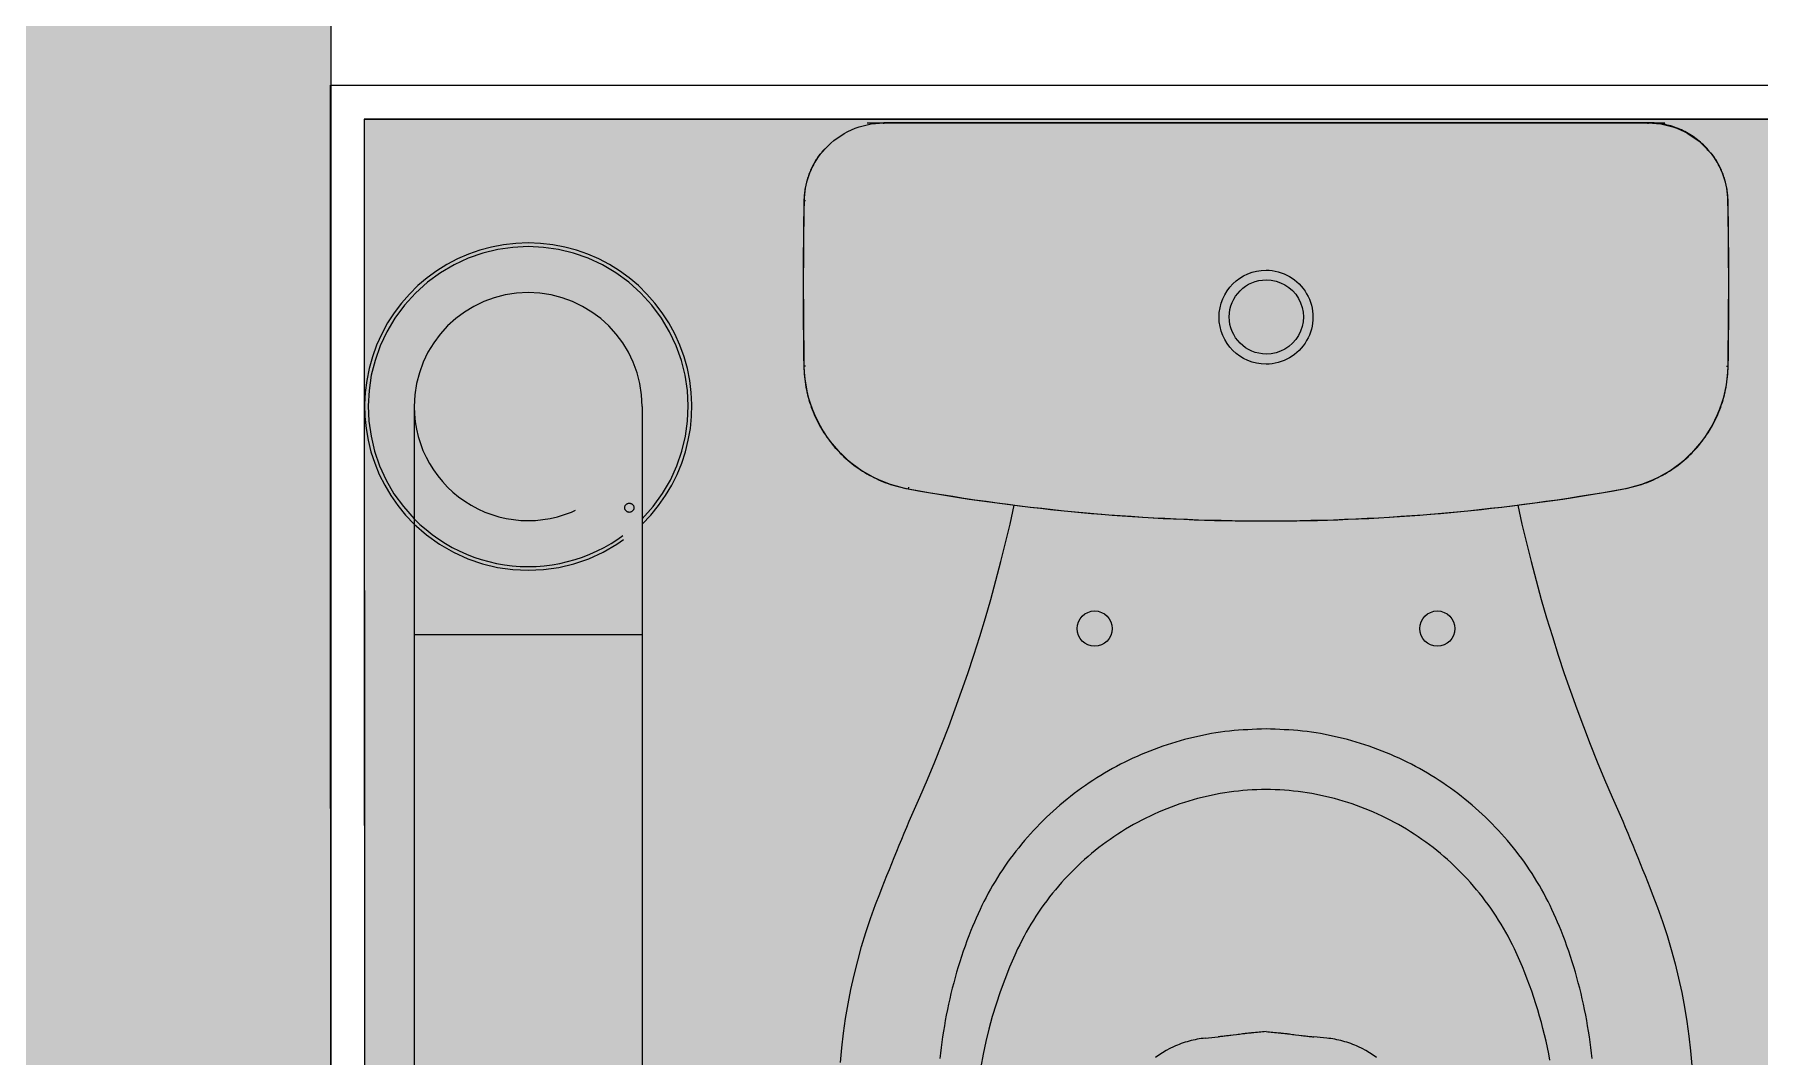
# Model space of a CAD drawing. Header units: metres. Extents: x -154 to 570, y -18 to 184.
# Drawn here: x 14.82 to 15.577, y 1.884 to 2.332 of the extents above; entities that cross this region are included whole.
import ezdxf
from ezdxf.xclip import XClip

# ---------------------------------------------------------------- set-up
doc = ezdxf.new("R2010")
doc.units = ezdxf.units.M
doc.header["$XCLIPFRAME"] = 0
doc.linetypes.add('PUC$0$DASHEDX2', pattern=[1.5, 1, -0.5])
doc.linetypes.add('PUC$0$HIDDEN2', pattern=[0.1875, 0.125, -0.0625])
for name, color, linetype in [('ARQ-AUX', 7, 'Continuous'), ('PUC TORRE B$0$4', 2, 'Continuous'), ('PUC$0$ARQ-ALV ACAB', 4, 'Continuous'), ('PUC$0$ARQ-ALV OSSO', 5, 'Continuous'), ('PUC$0$ARQ-HID', 7, 'Continuous'), ('PUC$0$ARQ-PRJ', 7, 'PUC$0$DASHEDX2')]:
    doc.layers.add(name, color=color, linetype=linetype)
doc.layers.add('PUC$0$ARQ-FORRO', color=9, linetype='Continuous', lineweight=5)

# ---------------------------------------------------------------- blocks, each defined once
blk = doc.blocks.new('PUC$0$ARQ-HID-BACIA CX')
blk.add_line((-0.00007, -0.175), (-0.00007, 0.175))
for points in [[(-0.01372, -0.19568), (-0.01423, -0.19605), (-0.01474, -0.19641), (-0.01526, -0.19677), (-0.01578, -0.19712), (-0.01631, -0.19746), (-0.01684, -0.19778), (-0.01739, -0.1981), (-0.01793, -0.19841), (-0.01849, -0.1987), (-0.01904, -0.19899), (-0.01961, -0.19927), (-0.02018, -0.19954), (-0.02075, -0.19979), (-0.02133, -0.20004), (-0.02191, -0.20027), (-0.02249, -0.2005), (-0.02308, -0.20072), (-0.02368, -0.20092), (-0.02427, -0.20111), (-0.02487, -0.2013), (-0.02548, -0.20147), (-0.02608, -0.20163), (-0.02669, -0.20178), (-0.02731, -0.20192), (-0.02792, -0.20205), (-0.02854, -0.20217), (-0.02916, -0.20227), (-0.02978, -0.20237), (-0.0304, -0.20246), (-0.03102, -0.20253), (-0.03165, -0.20259), (-0.03227, -0.20264), (-0.0329, -0.20268), (-0.03353, -0.2027), (-0.03415, -0.20273, -0.00878), (-0.10679, -0.20277), (-0.10794, -0.20271), (-0.10908, -0.20264), (-0.11022, -0.20256), (-0.11136, -0.20247), (-0.11249, -0.20236), (-0.11363, -0.20223), (-0.11476, -0.20207), (-0.11588, -0.20188), (-0.11701, -0.20166), (-0.11812, -0.20142), (-0.11924, -0.20116), (-0.12034, -0.20086), (-0.12144, -0.20055), (-0.12254, -0.20021), (-0.12362, -0.19986), (-0.1247, -0.19948), (-0.12577, -0.19908), (-0.12684, -0.19866), (-0.12789, -0.19822), (-0.12893, -0.19776), (-0.12997, -0.19727), (-0.13099, -0.19677), (-0.13201, -0.19624), (-0.13301, -0.19569), (-0.134, -0.19512), (-0.13498, -0.19453), (-0.13595, -0.19392), (-0.1369, -0.19329), (-0.13784, -0.19264), (-0.13877, -0.19197), (-0.13969, -0.19129), (-0.14058, -0.19058), (-0.14147, -0.18986), (-0.14234, -0.18912), (-0.14319, -0.18836), (-0.14403, -0.18758), (-0.14485, -0.18679), (-0.14566, -0.18598), (-0.14645, -0.18515), (-0.14722, -0.18431), (-0.14798, -0.18345), (-0.14872, -0.18257), (-0.14943, -0.18168), (-0.15013, -0.18078), (-0.15082, -0.17986), (-0.15148, -0.17893), (-0.15212, -0.17799), (-0.15275, -0.17703), (-0.15335, -0.17606), (-0.15393, -0.17508), (-0.1545, -0.17408), (-0.15504, -0.17308), (-0.15556, -0.17206), (-0.15607, -0.17103), (-0.15655, -0.17), (-0.15702, -0.16895), (-0.15746, -0.1679), (-0.15788, -0.16683), (-0.15827, -0.16576), (-0.15863, -0.16468), (-0.15897, -0.16359), (-0.15928, -0.16249), (-0.15957, -0.16138), (-0.15985, -0.16027), (-0.16011, -0.15916), (-0.16036, -0.15805), (-0.16061, -0.15693), (-0.16138, -0.15249), (-0.16215, -0.14805), (-0.1629, -0.1436), (-0.16363, -0.13915), (-0.16433, -0.1347), (-0.165, -0.13024), (-0.16565, -0.12578), (-0.16628, -0.12132), (-0.16689, -0.11685), (-0.16747, -0.11238), (-0.16803, -0.10791), (-0.16857, -0.10344), (-0.16909, -0.09896), (-0.16958, -0.09448), (-0.17005, -0.09), (-0.1705, -0.08551), (-0.17092, -0.08102), (-0.17132, -0.07653), (-0.1717, -0.07204), (-0.17206, -0.06755), (-0.17239, -0.06305), (-0.1727, -0.05856), (-0.17299, -0.05406), (-0.17325, -0.04956), (-0.17349, -0.04506), (-0.17371, -0.04055), (-0.17391, -0.03605), (-0.17408, -0.03155), (-0.17423, -0.02704), (-0.17436, -0.02254), (-0.17446, -0.01803), (-0.17453, -0.01352), (-0.17458, -0.00901), (-0.17462, -0.00451), (-0.17464, 0), (-0.17462, 0.00451), (-0.17458, 0.00901), (-0.17453, 0.01352), (-0.17446, 0.01803), (-0.17436, 0.02254), (-0.17423, 0.02704), (-0.17408, 0.03155), (-0.17391, 0.03605), (-0.17371, 0.04055), (-0.17349, 0.04506), (-0.17325, 0.04956), (-0.17299, 0.05406), (-0.1727, 0.05856), (-0.17239, 0.06305), (-0.17206, 0.06755), (-0.1717, 0.07204), (-0.17132, 0.07653), (-0.17092, 0.08102), (-0.1705, 0.08551), (-0.17005, 0.09), (-0.16958, 0.09448), (-0.16909, 0.09896), (-0.16857, 0.10344), (-0.16803, 0.10791), (-0.16747, 0.11238), (-0.16689, 0.11685), (-0.16628, 0.12132), (-0.16565, 0.12578), (-0.165, 0.13024), (-0.16433, 0.1347), (-0.16363, 0.13915), (-0.1629, 0.1436), (-0.16215, 0.14805), (-0.16138, 0.15249), (-0.16061, 0.15693), (-0.16036, 0.15805), (-0.16011, 0.15916), (-0.15985, 0.16027), (-0.15957, 0.16138), (-0.15928, 0.16249), (-0.15897, 0.16359), (-0.15863, 0.16468), (-0.15827, 0.16576), (-0.15788, 0.16683), (-0.15746, 0.1679), (-0.15702, 0.16895), (-0.15655, 0.17), (-0.15607, 0.17103), (-0.15556, 0.17206), (-0.15504, 0.17308), (-0.1545, 0.17408), (-0.15393, 0.17508), (-0.15335, 0.17606), (-0.15275, 0.17703), (-0.15212, 0.17799), (-0.15148, 0.17893), (-0.15082, 0.17986), (-0.15013, 0.18078), (-0.14943, 0.18168), (-0.14872, 0.18257), (-0.14798, 0.18345), (-0.14722, 0.18431), (-0.14645, 0.18515), (-0.14566, 0.18598), (-0.14485, 0.18679), (-0.14403, 0.18758), (-0.14319, 0.18836), (-0.14234, 0.18912), (-0.14147, 0.18986), (-0.14058, 0.19058), (-0.13969, 0.19129), (-0.13877, 0.19197), (-0.13784, 0.19264), (-0.1369, 0.19329), (-0.13595, 0.19392), (-0.13498, 0.19453), (-0.134, 0.19512), (-0.13301, 0.19569), (-0.13201, 0.19624), (-0.13099, 0.19677), (-0.12997, 0.19727), (-0.12893, 0.19776), (-0.12789, 0.19822), (-0.12684, 0.19866), (-0.12577, 0.19908), (-0.1247, 0.19948), (-0.12362, 0.19986), (-0.12254, 0.20021), (-0.12144, 0.20055), (-0.12034, 0.20086), (-0.11924, 0.20116), (-0.11812, 0.20142), (-0.11701, 0.20166), (-0.11588, 0.20188), (-0.11476, 0.20207), (-0.11363, 0.20223), (-0.11249, 0.20236), (-0.11136, 0.20247), (-0.11022, 0.20256), (-0.10908, 0.20264), (-0.10794, 0.20271), (-0.10679, 0.20277, -0.00878), (-0.03415, 0.20273), (-0.03353, 0.2027), (-0.0329, 0.20268), (-0.03227, 0.20264), (-0.03165, 0.20259), (-0.03102, 0.20253), (-0.0304, 0.20246), (-0.02978, 0.20237), (-0.02916, 0.20227), (-0.02854, 0.20217), (-0.02792, 0.20205), (-0.02731, 0.20192), (-0.02669, 0.20178), (-0.02608, 0.20163), (-0.02548, 0.20147), (-0.02487, 0.2013), (-0.02427, 0.20111), (-0.02368, 0.20092), (-0.02308, 0.20072), (-0.02249, 0.2005), (-0.02191, 0.20027), (-0.02133, 0.20004), (-0.02075, 0.19979), (-0.02018, 0.19954), (-0.01961, 0.19927), (-0.01904, 0.19899), (-0.01849, 0.1987), (-0.01793, 0.19841), (-0.01739, 0.1981), (-0.01684, 0.19778), (-0.01631, 0.19746), (-0.01578, 0.19712), (-0.01526, 0.19677), (-0.01474, 0.19641), (-0.01423, 0.19605), (-0.01372, 0.19568)], [(-0.01308, 0.195, 0.018828), (-0.0135, 0.19544)], [(-0.01328, -0.19509), (-0.01328, -0.1951), (-0.01328, -0.1951), (-0.01327, -0.19509), (-0.01324, -0.19506), (-0.01322, -0.19504), (-0.01316, -0.19498), (-0.01311, -0.19493), (-0.01299, -0.19482), (-0.01286, -0.1947), (-0.01279, -0.19463), (-0.01264, -0.19449), (-0.01247, -0.19434), (-0.01155, -0.19352, 0.212488), (-0.00007, -0.16772), (-0.00007, 0.16772, 0.212488), (-0.01155, 0.19352), (-0.01247, 0.19434), (-0.01264, 0.19449), (-0.01279, 0.19463), (-0.01286, 0.1947), (-0.01299, 0.19482), (-0.01311, 0.19493), (-0.01316, 0.19498), (-0.01322, 0.19504), (-0.01324, 0.19506), (-0.01327, 0.19509), (-0.01328, 0.1951), (-0.01328, 0.1951)], [(-0.01231, 0.1942, 0.002919), (-0.01155, 0.19353)], [(-0.16765, 0.1104), (-0.16776, 0.11042), (-0.17602, 0.11228), (-0.1842, 0.11422), (-0.19248, 0.1163), (-0.2008, 0.11849), (-0.20903, 0.12077), (-0.21715, 0.12313), (-0.22532, 0.12562), (-0.23351, 0.12822), (-0.24148, 0.13086), (-0.24931, 0.13356), (-0.25707, 0.13635), (-0.26479, 0.13922), (-0.27251, 0.14221), (-0.28026, 0.14532), (-0.28804, 0.14857), (-0.29584, 0.15194, 0.011149), (-0.33812, 0.16943), (-0.34416, 0.17175), (-0.35027, 0.17392), (-0.35642, 0.17593), (-0.36262, 0.17778), (-0.36886, 0.17948), (-0.37514, 0.18101), (-0.38146, 0.18239), (-0.38782, 0.1836), (-0.3942, 0.18465), (-0.40061, 0.18554), (-0.40704, 0.18627), (-0.4135, 0.18683)], [(-0.41211, -0.18672), (-0.40566, -0.18612), (-0.39923, -0.18536), (-0.39282, -0.18444), (-0.38645, -0.18335), (-0.3801, -0.18211), (-0.37379, -0.1807), (-0.36751, -0.17913), (-0.36128, -0.1774), (-0.35509, -0.17551), (-0.34895, -0.17347), (-0.34286, -0.17126), (-0.33812, -0.16942, 0.011149), (-0.29584, -0.15194), (-0.28804, -0.14857), (-0.28026, -0.14532), (-0.27251, -0.14221), (-0.26479, -0.13922), (-0.25707, -0.13635), (-0.24931, -0.13356), (-0.24148, -0.13086), (-0.23351, -0.12822), (-0.22532, -0.12562), (-0.21715, -0.12313), (-0.20903, -0.12077), (-0.2008, -0.11849), (-0.19248, -0.1163), (-0.1842, -0.11422), (-0.17602, -0.11228), (-0.16776, -0.11042), (-0.16765, -0.1104)], [(-0.40999, 0.04845), (-0.40892, 0.04698), (-0.40791, 0.04545), (-0.40696, 0.04387), (-0.40608, 0.04225), (-0.40527, 0.04059), (-0.40489, 0.03975), (-0.40453, 0.0389), (-0.40419, 0.03804), (-0.40387, 0.03718), (-0.40357, 0.03631), (-0.40328, 0.03544), (-0.40302, 0.03457), (-0.40277, 0.0337), (-0.40254, 0.03282), (-0.40234, 0.03195), (-0.40215, 0.03107), (-0.40198, 0.0302), (-0.40183, 0.02933), (-0.4017, 0.02846), (-0.40159, 0.0276), (-0.40149, 0.02671, -0.000598), (-0.40092, 0.02094)], [(-0.39861, 0, 0.006359), (-0.39916, 0.00607), (-0.39919, 0.00636), (-0.39922, 0.00664), (-0.39928, 0.00718), (-0.39931, 0.00746), (-0.39934, 0.00773), (-0.39941, 0.00829), (-0.39944, 0.00857), (-0.3995, 0.00912), (-0.39954, 0.0094), (-0.3996, 0.00997), (-0.39964, 0.01025), (-0.39971, 0.01083), (-0.39982, 0.01169), (-0.39989, 0.01228), (-0.39997, 0.01288), (-0.40016, 0.01436), (-0.40028, 0.01536), (-0.40035, 0.01588), (-0.40041, 0.01639), (-0.40047, 0.01691), (-0.40053, 0.0174), (-0.40059, 0.01789), (-0.40065, 0.01839), (-0.4007, 0.01889), (-0.40076, 0.01939), (-0.40081, 0.0199), (-0.40087, 0.02042), (-0.40092, 0.02094)], [(-0.39861, 0, -0.006359), (-0.39916, -0.00607), (-0.39919, -0.00636), (-0.39922, -0.00664), (-0.39928, -0.00718), (-0.39931, -0.00746), (-0.39934, -0.00773), (-0.39941, -0.00829), (-0.39944, -0.00857), (-0.3995, -0.00912), (-0.39954, -0.0094), (-0.3996, -0.00997), (-0.39964, -0.01025), (-0.39971, -0.01083), (-0.39982, -0.01169), (-0.39989, -0.01228), (-0.39997, -0.01288), (-0.40016, -0.01436), (-0.40028, -0.01536), (-0.40035, -0.01588), (-0.40041, -0.01639), (-0.40047, -0.01691), (-0.40053, -0.0174), (-0.40059, -0.01789), (-0.40065, -0.01839), (-0.4007, -0.01889), (-0.40076, -0.01939), (-0.40081, -0.0199), (-0.40087, -0.02042), (-0.40092, -0.02094)], [(-0.40149, -0.02671, 0.000598), (-0.40092, -0.02094)], [(-0.01361, -0.19549, 0.018828), (-0.01319, -0.19505)]]:
    blk.add_lwpolyline(points, format="xyb")
at = {"ltscale": 0.000466036}
blk.add_lwpolyline([(-0.01328, -0.1951), (-0.01334, -0.19517, -0.017665), (-0.01364, -0.19551, -0.039631), (-0.01377, -0.19562, -0.158216), (-0.03415, -0.20265, -0.008778), (-0.10679, -0.2027), (-0.10952, -0.20259), (-0.11224, -0.20234), (-0.11494, -0.20196), (-0.11763, -0.20144), (-0.12028, -0.2008), (-0.1229, -0.20002), (-0.12547, -0.19912), (-0.128, -0.19809), (-0.13048, -0.19694), (-0.13289, -0.19567), (-0.13524, -0.19428), (-0.13752, -0.19278), (-0.13972, -0.19116), (-0.14184, -0.18945), (-0.14388, -0.18763), (-0.14582, -0.18571), (-0.14766, -0.1837), (-0.14941, -0.1816), (-0.15105, -0.17942), (-0.15258, -0.17716), (-0.15399, -0.17483), (-0.1553, -0.17243), (-0.15648, -0.16997), (-0.15754, -0.16746), (-0.15848, -0.1649), (-0.15929, -0.1623), (-0.15997, -0.15966), (-0.16053, -0.15692, -0.044623), (-0.17457, 0, -0.044623), (-0.16053, 0.15692), (-0.15997, 0.15966), (-0.15929, 0.1623), (-0.15848, 0.1649), (-0.15754, 0.16746), (-0.15648, 0.16997), (-0.1553, 0.17243), (-0.15399, 0.17483), (-0.15258, 0.17716), (-0.15105, 0.17942), (-0.14941, 0.1816), (-0.14766, 0.1837), (-0.14582, 0.18571), (-0.14388, 0.18763), (-0.14184, 0.18945), (-0.13972, 0.19116), (-0.13752, 0.19278), (-0.13524, 0.19428), (-0.13289, 0.19567), (-0.13048, 0.19694), (-0.128, 0.19809), (-0.12547, 0.19912), (-0.1229, 0.20002), (-0.12028, 0.2008), (-0.11763, 0.20144), (-0.11494, 0.20196), (-0.11224, 0.20234), (-0.10952, 0.20259), (-0.10679, 0.2027, -0.008778), (-0.03416, 0.20265, -0.158216), (-0.01377, 0.19562, -0.039631), (-0.01364, 0.19551, -0.017665), (-0.01334, 0.19517), (-0.01328, 0.1951)], format="xyb", dxfattribs=at)
at = {"ltscale": 0.00311}
for points in [[(-0.10678, 0.20206), (-0.10679, 0.2027)], [(-0.10678, -0.20206), (-0.10679, -0.2027)]]:
    blk.add_lwpolyline(points, dxfattribs=at)
at = {"ltscale": 0.00156}
blk.add_lwpolyline([(-0.0131, 0.19508), (-0.01335, 0.19529)], dxfattribs=at)
for points in [[(-0.01328, 0.1951), (-0.01328, 0.19509)], [(-0.01147, 0.19363), (-0.01087, 0.19305), (-0.01027, 0.19247), (-0.00968, 0.19189), (-0.00911, 0.19128), (-0.00855, 0.19066), (-0.00801, 0.19003), (-0.00749, 0.18938), (-0.00698, 0.18872), (-0.00649, 0.18805), (-0.00601, 0.18737), (-0.00555, 0.18668), (-0.0051, 0.18597), (-0.00468, 0.18526), (-0.00427, 0.18453), (-0.00388, 0.1838), (-0.0035, 0.18305), (-0.00314, 0.1823), (-0.00281, 0.18154), (-0.00249, 0.18077), (-0.00218, 0.18), (-0.0019, 0.17921), (-0.00164, 0.17842), (-0.00139, 0.17763), (-0.00116, 0.17683), (-0.00096, 0.17602), (-0.00077, 0.17521), (-0.0006, 0.1744), (-0.00045, 0.17358), (-0.00032, 0.17275), (-0.00021, 0.17193), (-0.00012, 0.1711), (-0.00006, 0.17027), (-0.00002, 0.16944), (0.00001, 0.16861), (0.00003, 0.16778)], [(0, 0.16772), (0, -0.16772)], [(-0.41042, 0.14304), (-0.40803, 0.14279), (-0.40563, 0.14251), (-0.40324, 0.1422), (-0.40085, 0.14186), (-0.39846, 0.1415), (-0.39608, 0.14111), (-0.3937, 0.14069), (-0.39133, 0.14025), (-0.38897, 0.13978), (-0.38661, 0.13928), (-0.38425, 0.13876), (-0.3819, 0.13821), (-0.37956, 0.13763), (-0.37722, 0.13702), (-0.37489, 0.13639), (-0.37257, 0.13573), (-0.37026, 0.13505), (-0.36795, 0.13434), (-0.36565, 0.13361), (-0.36336, 0.13284), (-0.36109, 0.13205), (-0.35882, 0.13123), (-0.35656, 0.13038), (-0.3543, 0.12953), (-0.35246, 0.12874), (-0.35062, 0.12794), (-0.34878, 0.12713), (-0.34695, 0.12631), (-0.34512, 0.12547), (-0.34331, 0.12462), (-0.34151, 0.12374), (-0.33972, 0.12283), (-0.33794, 0.12189), (-0.33619, 0.12092), (-0.33445, 0.11992), (-0.33272, 0.11889), (-0.33102, 0.11783), (-0.32933, 0.11675), (-0.32765, 0.11564), (-0.32599, 0.11451), (-0.32435, 0.11335), (-0.32273, 0.11217), (-0.32112, 0.11097), (-0.31952, 0.10975), (-0.31795, 0.10851), (-0.31639, 0.10724), (-0.31485, 0.10595), (-0.31333, 0.10464), (-0.31183, 0.10331), (-0.31035, 0.10196), (-0.30888, 0.10058), (-0.30744, 0.09918), (-0.30602, 0.09777), (-0.30462, 0.09633), (-0.30324, 0.09487), (-0.30188, 0.09339), (-0.30055, 0.09189), (-0.29923, 0.09038), (-0.29794, 0.08884), (-0.29667, 0.08729), (-0.29542, 0.08572), (-0.29419, 0.08413), (-0.29299, 0.08252), (-0.29181, 0.08089), (-0.29065, 0.07925), (-0.28952, 0.07759), (-0.28841, 0.07592), (-0.28733, 0.07423), (-0.28627, 0.07252), (-0.28523, 0.0708), (-0.28423, 0.06907), (-0.28324, 0.06732), (-0.28228, 0.06555), (-0.28135, 0.06378), (-0.28044, 0.06199), (-0.27956, 0.06018), (-0.2787, 0.05837), (-0.27787, 0.05654), (-0.27707, 0.0547), (-0.27629, 0.05285), (-0.27554, 0.05098), (-0.27482, 0.04911), (-0.27413, 0.04723), (-0.27346, 0.04533), (-0.27282, 0.04343), (-0.27221, 0.04152), (-0.27163, 0.0396), (-0.27107, 0.03767), (-0.27054, 0.03573), (-0.27003, 0.03379), (-0.26955, 0.03184), (-0.2691, 0.02988), (-0.26868, 0.02792), (-0.26828, 0.02595), (-0.26792, 0.02398), (-0.26759, 0.02199), (-0.26729, 0.02001), (-0.26702, 0.01802), (-0.2668, 0.01603), (-0.2666, 0.01403), (-0.26644, 0.01203), (-0.2663, 0.01003), (-0.26619, 0.00802), (-0.26609, 0.00602), (-0.26601, 0.00401), (-0.26593, 0.00201), (-0.26586, 0), (-0.26593, -0.00201), (-0.26601, -0.00401), (-0.26609, -0.00602), (-0.26619, -0.00802), (-0.2663, -0.01003), (-0.26644, -0.01203), (-0.2666, -0.01403), (-0.2668, -0.01603), (-0.26702, -0.01802), (-0.26729, -0.02001), (-0.26759, -0.02199), (-0.26792, -0.02398), (-0.26828, -0.02595), (-0.26868, -0.02792), (-0.2691, -0.02988), (-0.26955, -0.03184), (-0.27003, -0.03379), (-0.27054, -0.03573), (-0.27107, -0.03767), (-0.27163, -0.0396), (-0.27221, -0.04152), (-0.27282, -0.04343), (-0.27346, -0.04533), (-0.27413, -0.04723), (-0.27482, -0.04911), (-0.27554, -0.05098), (-0.27629, -0.05285), (-0.27707, -0.0547), (-0.27787, -0.05654), (-0.2787, -0.05837), (-0.27956, -0.06018), (-0.28044, -0.06199), (-0.28135, -0.06378), (-0.28228, -0.06555), (-0.28324, -0.06732), (-0.28423, -0.06907), (-0.28523, -0.0708), (-0.28627, -0.07252), (-0.28733, -0.07423), (-0.28841, -0.07592), (-0.28952, -0.07759), (-0.29065, -0.07925), (-0.29181, -0.08089), (-0.29299, -0.08252), (-0.29419, -0.08413), (-0.29542, -0.08572), (-0.29667, -0.08729), (-0.29794, -0.08884), (-0.29923, -0.09038), (-0.30055, -0.09189), (-0.30188, -0.09339), (-0.30324, -0.09487), (-0.30462, -0.09633), (-0.30602, -0.09777), (-0.30744, -0.09918), (-0.30888, -0.10058), (-0.31035, -0.10196), (-0.31183, -0.10331), (-0.31333, -0.10464), (-0.31485, -0.10595), (-0.31639, -0.10724), (-0.31795, -0.10851), (-0.31952, -0.10975), (-0.32112, -0.11097), (-0.32273, -0.11217), (-0.32435, -0.11335), (-0.32599, -0.11451), (-0.32765, -0.11564), (-0.32933, -0.11675), (-0.33102, -0.11783), (-0.33272, -0.11889), (-0.33445, -0.11992), (-0.33619, -0.12092), (-0.33794, -0.12189), (-0.33972, -0.12283), (-0.34151, -0.12374), (-0.34331, -0.12462), (-0.34512, -0.12547), (-0.34695, -0.12631), (-0.34878, -0.12713), (-0.35062, -0.12794), (-0.35246, -0.12874), (-0.3543, -0.12953), (-0.35656, -0.13038), (-0.35882, -0.13123), (-0.36109, -0.13205), (-0.36336, -0.13284), (-0.36565, -0.13361), (-0.36795, -0.13434), (-0.37026, -0.13505), (-0.37257, -0.13573), (-0.37489, -0.13639), (-0.37722, -0.13702), (-0.37956, -0.13763), (-0.3819, -0.13821), (-0.38425, -0.13876), (-0.38661, -0.13928), (-0.38897, -0.13978), (-0.39133, -0.14025), (-0.3937, -0.14069), (-0.39608, -0.14111), (-0.39846, -0.1415), (-0.40085, -0.14186), (-0.40324, -0.1422), (-0.40563, -0.14251), (-0.40803, -0.14279), (-0.41042, -0.14304)], [(-0.41117, 0.12454), (-0.40838, 0.12402), (-0.40561, 0.12346), (-0.40283, 0.12285), (-0.40007, 0.12221), (-0.39731, 0.12152), (-0.39456, 0.1208), (-0.39182, 0.12003), (-0.38908, 0.11922), (-0.38636, 0.11838), (-0.38364, 0.11749), (-0.38094, 0.11656), (-0.37824, 0.1156), (-0.37556, 0.11459), (-0.37289, 0.11354), (-0.37023, 0.11246), (-0.36759, 0.11133), (-0.36496, 0.11017), (-0.36234, 0.10897), (-0.36048, 0.10807), (-0.35863, 0.10713), (-0.3568, 0.10617), (-0.35499, 0.10518), (-0.35319, 0.10416), (-0.35142, 0.10311), (-0.34966, 0.10203), (-0.34792, 0.10092), (-0.34621, 0.09978), (-0.34451, 0.09862), (-0.34284, 0.09743), (-0.34118, 0.09621), (-0.33955, 0.09496), (-0.33794, 0.09369), (-0.33635, 0.09239), (-0.33479, 0.09107), (-0.33324, 0.08972), (-0.33173, 0.08834), (-0.33023, 0.08694), (-0.32876, 0.08552), (-0.32732, 0.08408), (-0.32589, 0.08261), (-0.3245, 0.08112), (-0.32313, 0.0796), (-0.32179, 0.07807), (-0.32047, 0.07651), (-0.31918, 0.07493), (-0.31792, 0.07333), (-0.31668, 0.07172), (-0.31547, 0.07008), (-0.31429, 0.06842), (-0.31314, 0.06674), (-0.31201, 0.06505), (-0.31092, 0.06334), (-0.30985, 0.06161), (-0.30881, 0.05986), (-0.3078, 0.0581), (-0.30683, 0.05632), (-0.30588, 0.05453), (-0.30496, 0.05272), (-0.30407, 0.05089), (-0.30322, 0.04906), (-0.30239, 0.0472), (-0.3016, 0.04534), (-0.30083, 0.04346), (-0.3001, 0.04157), (-0.2994, 0.03967), (-0.29874, 0.03776), (-0.2981, 0.03583), (-0.2975, 0.0339), (-0.29693, 0.03196), (-0.2964, 0.03001), (-0.29589, 0.02805), (-0.29542, 0.02608), (-0.29499, 0.0241), (-0.29459, 0.02212), (-0.29422, 0.02013), (-0.29389, 0.01813), (-0.29359, 0.01613), (-0.29332, 0.01413), (-0.29309, 0.01212), (-0.2929, 0.0101), (-0.29274, 0.00808), (-0.29261, 0.00607), (-0.29252, 0.00404), (-0.29247, 0.00202), (-0.29245, 0), (-0.29247, -0.00202), (-0.29252, -0.00404), (-0.29261, -0.00607), (-0.29274, -0.00808), (-0.2929, -0.0101), (-0.29309, -0.01212), (-0.29332, -0.01413), (-0.29359, -0.01613), (-0.29389, -0.01813), (-0.29422, -0.02013), (-0.29459, -0.02212), (-0.29499, -0.0241), (-0.29542, -0.02608), (-0.29589, -0.02805), (-0.2964, -0.03001), (-0.29693, -0.03196), (-0.2975, -0.0339), (-0.2981, -0.03583), (-0.29874, -0.03776), (-0.2994, -0.03967), (-0.3001, -0.04157), (-0.30083, -0.04346), (-0.3016, -0.04534), (-0.30239, -0.0472), (-0.30322, -0.04906), (-0.30407, -0.05089), (-0.30496, -0.05272), (-0.30588, -0.05453), (-0.30683, -0.05632), (-0.3078, -0.0581), (-0.30881, -0.05986), (-0.30985, -0.06161), (-0.31092, -0.06334), (-0.31201, -0.06505), (-0.31314, -0.06674), (-0.31429, -0.06842), (-0.31547, -0.07008), (-0.31668, -0.07172), (-0.31792, -0.07333), (-0.31918, -0.07493), (-0.32047, -0.07651), (-0.32179, -0.07807), (-0.32313, -0.0796), (-0.3245, -0.08112), (-0.32589, -0.08261), (-0.32732, -0.08408), (-0.32876, -0.08552), (-0.33023, -0.08694), (-0.33173, -0.08834), (-0.33324, -0.08972), (-0.33479, -0.09107), (-0.33635, -0.09239), (-0.33794, -0.09369), (-0.33955, -0.09496), (-0.34118, -0.09621), (-0.34284, -0.09743), (-0.34451, -0.09862), (-0.34621, -0.09978), (-0.34792, -0.10092), (-0.34966, -0.10203), (-0.35142, -0.10311), (-0.35319, -0.10416), (-0.35499, -0.10518), (-0.3568, -0.10617), (-0.35863, -0.10713), (-0.36048, -0.10807), (-0.36234, -0.10897), (-0.36513, -0.11024), (-0.3704, -0.11253), (-0.37573, -0.11465), (-0.3811, -0.11662), (-0.38652, -0.11843), (-0.39198, -0.12008), (-0.39747, -0.12156), (-0.40299, -0.12289), (-0.40854, -0.12405), (-0.4141, -0.12505)], [(-0.40149, -0.02671), (-0.40159, -0.0276), (-0.4017, -0.02846), (-0.40183, -0.02933), (-0.40198, -0.0302), (-0.40215, -0.03107), (-0.40234, -0.03195), (-0.40254, -0.03282), (-0.40277, -0.0337), (-0.40302, -0.03457), (-0.40328, -0.03544), (-0.40357, -0.03631), (-0.40387, -0.03718), (-0.40419, -0.03804), (-0.40453, -0.0389), (-0.40489, -0.03975), (-0.40527, -0.04059), (-0.40608, -0.04225), (-0.40696, -0.04387), (-0.40791, -0.04545), (-0.40892, -0.04698), (-0.40999, -0.04845)], [(-0.01146, -0.19362), (-0.01162, -0.19376), (-0.0117, -0.19383), (-0.01186, -0.19397), (-0.01234, -0.19439), (-0.01264, -0.19465), (-0.01284, -0.19483), (-0.0129, -0.19489), (-0.01296, -0.19494), (-0.01301, -0.19499), (-0.01305, -0.19503), (-0.0131, -0.19507)]]:
    blk.add_lwpolyline(points)
at = {"ltscale": 0.00179}
for points in [[(-0.00045, 0.16772), (-0.00008, 0.16772)], [(-0.00045, -0.16772), (-0.00008, -0.16772)]]:
    blk.add_lwpolyline(points, dxfattribs=at)
for points in [[(-0.21411, 0.07516, 1), (-0.22955, 0.07516, 1)], [(-0.06465, 0, 1), (-0.10584, 0, 1)], [(-0.06888, 0.00014, 1), (-0.10143, 0.00014, 1)], [(-0.21411, -0.07516, 1), (-0.22955, -0.07516, 1)]]:
    blk.add_lwpolyline(points, format="xyb", close=True)
at = {"ltscale": 0.0005513}
blk.add_lwpolyline([(-0.39861, 0), (-0.3985, 0)], dxfattribs=at)
at = {"ltscale": 0.003392}
blk.add_lwpolyline([(-0.15984, -0.15679), (-0.16053, -0.15692)], dxfattribs=at)
at = {"ltscale": 0.002755}
blk.add_lwpolyline([(-0.03417, -0.20208), (-0.03415, -0.20265)], dxfattribs=at)
blk = doc.blocks.new('PUC$0$pl apto tipo 2 puc')
at = {"layer": 'PUC$0$ARQ-ALV ACAB'}
blk.add_lwpolyline([(-14.97382, -1.05414), (-14.97354, -2.29387), (-17.09368, -2.29394)], dxfattribs=at)
at = {"layer": 'PUC$0$ARQ-ALV OSSO'}
blk.add_lwpolyline([(-14.95882, -1.03914), (-14.95854, -2.30887), (-17.9097, -2.30887), (-17.90998, -1.0388)], dxfattribs=at)
at = {"layer": 'PUC$0$ARQ-HID', "lineweight": -2, "extrusion": (0, 0, -1), "zscale": -1, "rotation": 269.9999377319893}
blk.add_blockref('PUC$0$ARQ-HID-BACIA CX', (15.36899, -2.2923, 0), dxfattribs=at)
blk = doc.blocks.new('PUC$0$pl forro 4')
at = {"layer": 'PUC$0$ARQ-FORRO'}
h = blk.add_hatch(color=256, dxfattribs=at)
h.dxf.hatch_style = 1
h.paths.add_polyline_path([(2.93116, 3.90955), (2.93111, 4.82926), (2.13019, 4.82917), (2.13002, 5.14936), (0.00956, 5.14929), (0.01, 3.90956)])
at = {"layer": 'PUC$0$ARQ-FORRO', "elevation": 0}
blk.add_lwpolyline([(2.93116, 3.90955), (2.93111, 4.82926), (2.13019, 4.82917), (2.13002, 5.14936), (0.00956, 5.14929), (0.01, 3.90956)], close=True, dxfattribs=at)
blk = doc.blocks.new('PUC$0$E3')
for p, q in [((302.21545, -376.06931), (302.31545, -376.06931)), ((302.31545, -376.16931), (302.31545, -376.06931)), ((302.21545, -376.16931), (302.31545, -376.16931))]:
    blk.add_line(p, q)
at = {"linetype": 'PUC$0$HIDDEN2', "ltscale": 0.1}
blk.add_circle((302.25981, -376.07496), 0.00202, dxfattribs=at)
for radius, start, end in [(0.07178, 44.15719, 315.84978), (0.07017, 45.45042, 314.55686), (0.05, 90, 270)]:
    blk.add_arc((302.21545, -376.11931), radius, start, end)
blk.add_arc((302.21545, -376.11931), 0.05, 270, 90, dxfattribs=at)
at = {"linetype": 'PUC$0$HIDDEN2', "ltscale": 0.2}
for radius, start, end in [(0.07017, 314.55686, 45.45042), (0.07178, 315.84978, 44.15719)]:
    blk.add_arc((302.21545, -376.11931), radius, start, end, dxfattribs=at)
blk = doc.blocks.new('PUC$0$A$Cc442750d')
at = {"layer": 'PUC$0$ARQ-PRJ', "linetype": 'PUC$0$HIDDEN2', "ltscale": 50}
for p, q in [((0.03648, 1.02869), (0.03648, -4.03956)), ((0.13648, 1.02869), (0.13648, -4.03956))]:
    blk.add_line(p, q, dxfattribs=at)
at = {"layer": 'PUC$0$ARQ-PRJ', "linetype": 'PUC$0$HIDDEN2', "ltscale": 0.5, "rotation": 269.9999999999999}
blk.add_blockref('PUC$0$E3', (376.20579, 303.34414), dxfattribs=at)
blk = doc.blocks.new('PUC')
blk.add_blockref('PUC$0$A$Cc442750d', (14.94999, 1.04033, 0))
at = {"layer": 'PUC$0$ARQ-ALV OSSO', "rotation": 180}
blk.add_blockref('PUC$0$pl apto tipo 2 puc', (-0.00883, 0.00119, 0), dxfattribs=at)
at = {"layer": 'PUC$0$ARQ-FORRO'}
blk.add_blockref('PUC$0$pl forro 4', (14.95499, -2.85423), dxfattribs=at)
blk = doc.blocks.new('PUC TORRE B$0$est-lo-07-6sb-r00')
at = {"layer": 'PUC TORRE B$0$4'}
h = blk.add_hatch(color=8, dxfattribs=at)
h.dxf.hatch_style = 1
h.paths.add_polyline_path([(213.004314, 592.98646), (232.004314, 592.98646), (232.004314, 743.98646), (213.004314, 743.98646)], flags=17)
h.paths.add_polyline_path([(517.003016, 942.98646), (353.003016, 942.98646), (353.003016, 923.986062), (498.003016, 923.986062), (498.003016, 465.008359), (498.003039, 465.008359), (498.003039, 450.008359), (498.003039, 395.98646), (517.003016, 395.98646)])
h.paths.add_polyline_path([(3672.003309, 253.001099), (3672.003309, 388.001099), (3637.003309, 388.001099), (3637.003309, 253.001099)])
h.paths.add_polyline_path([(3637.003309, 942.98646), (3637.003194, 872.98646), (3653.003309, 872.98646), (3653.003309, 599.001099), (3637.003309, 599.001099), (3637.003309, 539.001099), (3672.003309, 539.001099), (3672.003309, 942.98646)])
h.paths.add_polyline_path([(3672.003424, 102.001099), (3637.003309, 102.001099), (3637.003309, 42.001099), (3653.003307, 42.001099), (3653.003307, -229.998901), (3637.003309, -229.998901), (3637.003309, -299.998901), (3672.003424, -299.998901)])
h.paths.add_polyline_path([(3075.003309, -299.999844), (3110.003309, -299.999844), (3110.003309, -199.999844), (3075.003309, -199.999844)])
h.paths.add_polyline_path([(3075.003309, 270.500177), (3110.003309, 270.500177), (3110.003309, 370.500177), (3075.003309, 370.500177)])
h.paths.add_polyline_path([(520.003309, 942.98646), (520.003309, 395.98646), (555.003309, 395.98646), (555.003309, 451.98646), (539.003309, 451.98646), (539.003309, 872.98646), (555.003309, 872.98646), (555.003309, 942.98646)])
h.paths.add_polyline_path([(-2102.995138, 253.000177), (-2102.995138, 388.000177), (-2137.995138, 388.000177), (-2137.995138, 253.000177)])
h.paths.add_polyline_path([(-2137.995138, 101.999935), (-2137.995138, -299.999844), (-2102.995138, -299.999844), (-2102.995138, -229.999844), (-2118.995138, -229.999844), (-2118.995138, 41.999935), (-2102.995138, 41.999935), (-2102.995138, 101.999935)])
h.paths.add_polyline_path([(-2137.995141, 942.98646), (-2137.995141, 538.988972), (-2102.995141, 538.988972), (-2102.995141, 598.988972), (-2118.995141, 598.988972), (-2118.995141, 872.98646), (-2102.995141, 872.98646), (-2102.995141, 942.98646)])
h.paths.add_polyline_path([(520.003309, 245.003526), (520.003309, -299.999844), (555.003309, -299.999844), (555.003309, -229.999844), (539.003309, -229.999844), (539.003309, 185.003526), (555.003309, 185.003526), (555.003309, 245.003526)])
h.paths.add_polyline_path([(-34.995574, 942.98646), (-34.995574, 872.98646), (-18.995574, 872.98646), (-18.995574, 455.98646), (-34.995574, 455.98646), (-34.995574, 395.98646), (232.004426, 395.98646), (232.004426, 481.98646), (213.004426, 481.98646), (213.004426, 414.98646), (0.004426, 414.98646), (0.004426, 923.98646), (213.004426, 923.98646), (213.004426, 854.98646), (232.004426, 854.98646), (232.004426, 923.98646), (252.004426, 923.98646), (252.004426, 942.98646)])
h.paths.add_polyline_path([(3075.003309, 842.98646), (3110.003309, 842.98646), (3110.003309, 942.98646), (3075.003309, 942.98646)])
h.paths.add_polyline_path([(2530.003309, -299.999844), (2570.003309, -299.999844), (2570.003309, -199.999844), (2530.003309, -199.999844)])
h.paths.add_polyline_path([(2530.003309, 145.003526), (2570.003309, 145.003526), (2570.003309, 245.003526), (2530.003309, 245.003526)])
h.paths.add_polyline_path([(2530.003309, 395.98646), (2570.003309, 395.98646), (2570.003309, 495.98646), (2530.003309, 495.98646)])
h.paths.add_polyline_path([(2530.003309, 842.98646), (2570.003309, 842.98646), (2570.003309, 942.98646), (2530.003309, 942.98646)])
h.paths.add_polyline_path([(1995.003309, -299.999844), (2030.003309, -299.999844), (2030.003309, -199.999844), (1995.003309, -199.999844)])
h.paths.add_polyline_path([(1995.003309, 145.003526), (2030.003309, 145.003526), (2030.003309, 245.003526), (1995.003309, 245.003526)])
h.paths.add_polyline_path([(1995.003309, 395.98646), (2030.003309, 395.98646), (2030.003309, 495.98646), (1995.003309, 495.98646)])
h.paths.add_polyline_path([(1995.003309, 842.98646), (2030.003309, 842.98646), (2030.003309, 942.98646), (1995.003309, 942.98646)])
h.paths.add_polyline_path([(1460.003309, -299.999844), (1495.003309, -299.999844), (1495.003309, -199.999844), (1460.003309, -199.999844)])
h.paths.add_polyline_path([(1460.003309, 145.003526), (1495.003309, 145.003526), (1495.003309, 245.003526), (1460.003309, 245.003526)])
h.paths.add_polyline_path([(1460.176641, 395.98646), (1495.176641, 395.98646), (1495.176641, 495.98646), (1460.176641, 495.98646)])
h.paths.add_polyline_path([(1460.003309, 842.98646), (1495.003309, 842.98646), (1495.003309, 942.98646), (1460.003309, 942.98646)])
h.paths.add_polyline_path([(925.003309, -299.999844), (960.003309, -299.999844), (960.003309, -199.999844), (925.003309, -199.999844)])
h.paths.add_polyline_path([(925.003309, 145.003526), (960.003309, 145.003526), (960.003309, 245.003526), (925.003309, 245.003526)])
h.paths.add_polyline_path([(925.003309, 395.98646), (960.003309, 395.98646), (960.003309, 495.98646), (925.003309, 495.98646)])
h.paths.add_polyline_path([(925.003309, 842.98646), (960.003309, 842.98646), (960.003309, 942.98646), (925.003309, 942.98646)])
h.paths.add_polyline_path([(-1582.999721, -299.999844), (-1547.999721, -299.999844), (-1547.999721, -199.999844), (-1582.999721, -199.999844)])
h.paths.add_polyline_path([(-500.999721, -299.999844), (-465.999721, -299.999844), (-465.999721, -199.999844), (-500.999721, -199.999844)])
h.paths.add_polyline_path([(-1042.999721, -299.999844), (-1002.999721, -299.999844), (-1002.999721, -199.999844), (-1042.999721, -199.999844)])
h.paths.add_polyline_path([(-500.999721, 145.003526), (-465.999721, 145.003526), (-465.999721, 245.003526), (-500.999721, 245.003526)])
h.paths.add_polyline_path([(-1042.999721, 145.003526), (-1002.999721, 145.003526), (-1002.999721, 245.003526), (-1042.999721, 245.003526)])
h.paths.add_polyline_path([(-500.999721, 395.98646), (-465.999721, 395.98646), (-465.999721, 495.98646), (-500.999721, 495.98646)])
h.paths.add_polyline_path([(-1042.999721, 395.98646), (-1002.999721, 395.98646), (-1002.999721, 495.98646), (-1042.999721, 495.98646)])
h.paths.add_polyline_path([(-1582.999721, 270.500177), (-1547.999721, 270.500177), (-1547.999721, 370.500177), (-1582.999721, 370.500177)])
h.paths.add_polyline_path([(-500.999721, 842.98646), (-465.999721, 842.98646), (-465.999721, 942.98646), (-500.999721, 942.98646)])
h.paths.add_polyline_path([(-1042.999721, 842.98646), (-1002.999721, 842.98646), (-1002.999721, 942.98646), (-1042.999721, 942.98646)])
h.paths.add_polyline_path([(-1582.999721, 842.98646), (-1547.999721, 842.98646), (-1547.999721, 942.98646), (-1582.999721, 942.98646)])
h.paths.add_polyline_path([(-35, 245.003526), (-35, 185.003526), (-19, 185.003526), (-19, -230), (-35, -230), (-35, -300), (517, -300), (517, 245), (498, 245), (498, -281), (0, -281), (0, -19), (255, -19), (255, 245.003526), (178.5, 245.003526), (178.5, 226.003526), (236, 226.003526), (236, 0), (0, 0), (0, 226.003526), (57.5, 226.003526), (57.5, 245.003526)])
at = {"layer": 'PUC TORRE B$0$4', "linetype": 'Continuous'}
blk.add_lwpolyline([(1460.003309, 145.003526), (1495.003309, 145.003526), (1495.003309, 245.003526), (1460.003309, 245.003526), (1460.003309, 145.003526)], dxfattribs=at)
blk = doc.blocks.new('PUC TORRE B')
at = {"linetype": 'Continuous', "xscale": 0.01, "yscale": 0.01, "zscale": 0.01}
blk.add_blockref('PUC TORRE B$0$est-lo-07-6sb-r00', (0, 0), dxfattribs=at)
blk.add_blockref('PUC', (0, 0))

msp = doc.modelspace()

# ---------------------------------------------------------------- block references
at = {"layer": 'ARQ-AUX'}
ref = msp.add_blockref('PUC TORRE B', (0, 0), dxfattribs=at)
XClip(ref).set_block_clipping_path([(-22.1257387469, -3.8879528525), (38.8233554118, 13.297728756)])

doc.saveas('drawing.dxf')
